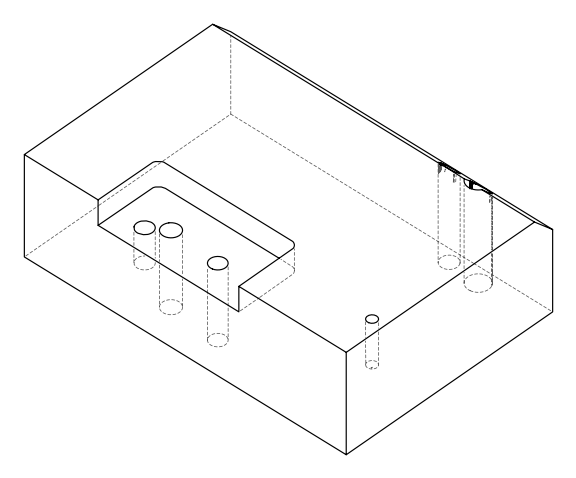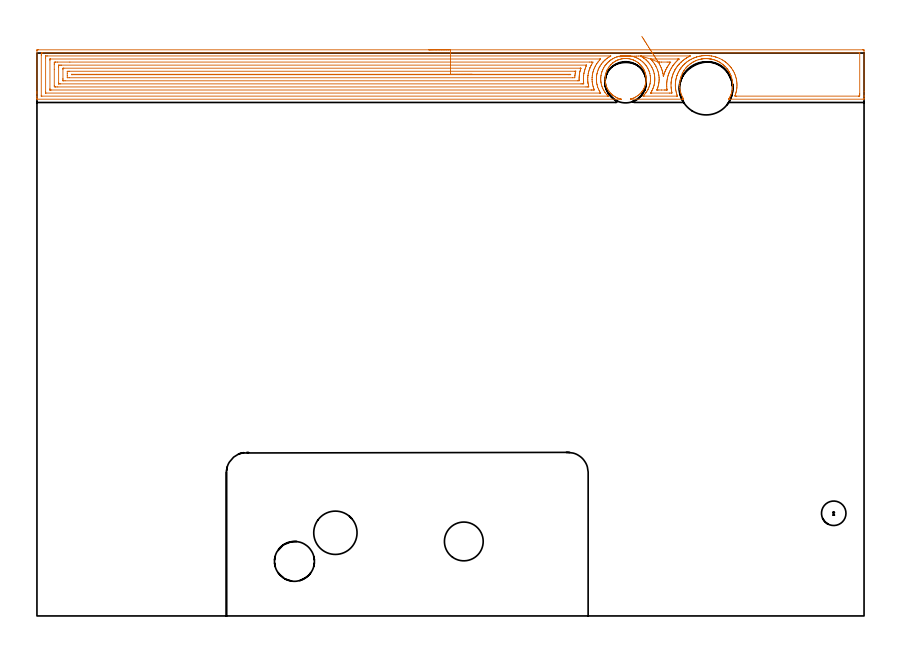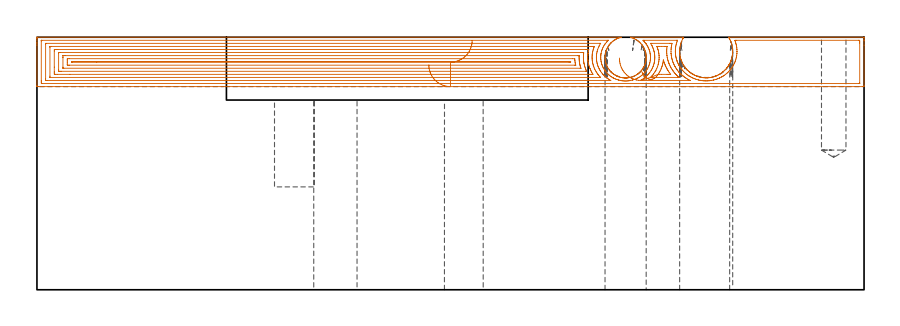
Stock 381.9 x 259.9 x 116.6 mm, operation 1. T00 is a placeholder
(PLAN: 18 operations, 13 tool changes, 65.2 min)
(1 AREA_MILL | FG_CHAMFER_SURFACE | UGT0205_001 | 26.07 min | 98666 mm3)
(2 MILL_SLOT | SLOT_PARTIAL_RECTANGULAR | NXT0201_012 | Follow Part, ap 4, ae 75% | 34.25 min | 364611 mm3)
(3 MILL_BLIND_HOLE_FROM_SOLID_MATERIAL | STEP1POCKET | NXT0201_012 | Spiral | 0.42 min | 10658 mm3)
(4 SPOT_DRILL | STEP1HOLE_1 | NXT0321_9005460120000 | 0.05 min | 41 mm3)
(5 SPOT_DRILL_1 | STEP1HOLE_2 | NXT0321_9005460120000 | 0.06 min | 157 mm3)
(6 SPOT_DRILL_2 | STEP1HOLE_3 | NXT0321_9005460120000 | 0.05 min | 125 mm3)
(7 SPOT_DRILL_3 | STEP1POCKET_1 | NXT0321_9005460120000 | 0.03 min | 4 mm3)
(8 INDEXABLE_INSERT_DRILL_THROUGH_HOLE_FROM_SOLID | STEP1HOLE | NXT0302_011 | 0.37 min | 27467 mm3)
(9 DRILL_BLIND_HOLE_INTO_CENTER | STEP1HOLE_1 | UGT0301_508 | 0.08 min | 691 mm3)
(10 GUN_DRILL_THROUGH_HOLE | STEP1HOLE_1 | UGT0307_007 | 0.59 min | 7931 mm3)
(11 DRILL_TO_ENLARGE_THROUGH_HOLE | STEP1HOLE_1 | UGT0301_048 | 0.5 min | 21970 mm3)
(12 DRILL_THROUGH_HOLE_INTO_CENTER | STEP1HOLE_2 | NXT0301_065 | 0.38 min | 5900 mm3)
(13 DRILL_TO_ENLARGE_THROUGH_HOLE_1 | STEP1HOLE_2 | UGT0301_249 | 0.39 min | 15938 mm3)
(14 DRILL_BLIND_HOLE_INTO_CENTER_1 | STEP1HOLE_3 | NXT0301_065 | 0.07 min | 629 mm3)
(15 GUN_DRILL_THROUGH_HOLE_1 | STEP1HOLE_3 | UGT0307_007 | 0.62 min | 8160 mm3)
(16 DRILL_TO_ENLARGE_THROUGH_HOLE_2 | STEP1HOLE_3 | NXT0301_104 | 0.49 min | 8363 mm3)
(17 DRILL_TO_ENLARGE_THROUGH_HOLE_3 | STEP1HOLE_3 | UGT0301_058 | 0.51 min | 34783 mm3)
(18 DRILL_BLIND_HOLE_INTO_CENTER_2 | STEP1POCKET_1 | UGT0301_508 | 0.23 min | 5308 mm3)
(TOOL UGT0205_001 | Chamfer Mill 20 x 3 x 45 deg. | D20 FL50 Z2)
(TOOL NXT0201_012 | ENDMILL 16mm [2P460-1600-NA 1630] | D16 FL38 Z6)
(TOOL NXT0321_9005460120000 | NC Spot Drill, 142deg, 12mm, Carbide, Uncoated | D12 PA142 FL30 Z2)
(TOOL NXT0302_011 | Index. Insert Drill 20mm [880-D2000L25-05] | D20 PA176 FL100 Z2)
(TOOL UGT0301_508 | Carbide Drill 11.3 mm | D11.3 PA118 FL94 Z2)
(TOOL UGT0307_007 | Gun Drill 10 mm | D10 PA130 FL24 Z1)
(TOOL UGT0301_048 | Twist Drill 19 mm | D19 PA118 FL135 Z2)
(TOOL NXT0301_065 | Carbide Drill 9.4mm [860.1-0940-075A1-MM 2214] | D9.4 PA140 FL98 Z2)
(TOOL UGT0301_249 | Twist Drill 17.9 mm | D17.9 PA118 FL130 Z2)
(TOOL NXT0301_104 | Carbide Drill 14mm [860.1-1400-112A1-MM 2214] | D14 PA140 FL123 Z2)
(TOOL UGT0301_058 | Twist Drill 24.5 mm | D24.5 PA118 FL160 Z2)
(OP 1 AREA_MILL, part 1 of 2)
G17 G21 G94 G90
T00 M6
G54
G17 G0 G90 X180.95 Y261.4 S1061 M3
G43 Z126.6 H0
Z103.8
G94 G1 X180.988 Z102.928 F250.
X181.102 Z102.064
X181.291 Z101.212
X181.553 Z100.38
X181.887 Z99.574
X182.29 Z98.8
X182.758 Z98.064
X183.29 Z97.372
X183.879 Z96.729
X184.522 Z96.14
X185.214 Z95.609
X185.95 Z95.14
X186.724 Z94.737
X187.53 Z94.403
X188.362 Z94.141
X189.214 Z93.952
X190.078 Z93.838
X190.95 Z93.8
X381.279 Y261.399 Z93.801
X381.697 Y261.396 Z93.802
X381.89 Y261.392 Z93.805
X381.9 Y260.985 Z94.212
Y242.262 Z112.933
Y240.236 Z114.96
Y239.893 Z115.301
Y238.923 Z116.277
X381.89 Y238.606 Z116.593
X381.726 Y238.6 Z116.6
X319.623
X319.398 Y238.603 Z116.589
X319.472 Y238.74 Z116.456
X319.56 Y238.894 Z116.304
X319.623 Y239.014 Z116.186
X319.926 Y239.581 Z115.619
X320.142 Y240.025 Z115.175
X320.338 Y240.473 Z114.727
X320.453 Y240.754 Z114.446
X320.654 Y241.365 Z113.835
X320.904 Y242.257 Z112.943
X321.083 Y243.149 Z112.051
X321.193 Y244.041 Z111.159
X321.237 Y244.932 Z110.268
X321.216 Y245.824 Z109.376
X321.131 Y246.716 Z108.484
X320.979 Y247.608 Z107.592
X320.759 Y248.5 Z106.7
X320.472 Y249.392 Z105.808
X320.453 Y249.446 Z105.753
X320.279 Y249.864 Z105.33
X320.093 Y250.284 Z104.916
X319.872 Y250.729 Z104.465
X319.792 Y250.879 Z104.315
X319.734 Y250.989 Z104.209
X319.634 Y251.175 Z104.024
X319.623 Y251.195 Z104.004
X319.56 Y251.304 Z103.892
X319.551 Y251.318 Z103.878
X319.491 Y251.415 Z103.783
X319.325 Y251.682 Z103.517
X319.321 Y251.689 Z103.51
X319.275 Y251.758 Z103.439
X319.227 Y251.83 Z103.369
X319.069 Y252.067 Z103.132
X319.027 Y252.124 Z103.075
X318.973 Y252.197 Z103.
X318.912 Y252.282 Z102.917
X318.73 Y252.533 Z102.666
X318.667 Y252.618 Z102.578
X318.531 Y252.791 Z102.409
X318.432 Y252.91 Z102.29
X318.39 Y252.959 Z102.24
X317.773 Y253.644 Z101.555
X317.567 Y253.851 Z101.348
X317.389 Y254.016 Z101.182
X317.228 Y254.167 Z101.032
X316.942 Y254.42 Z100.78
X316.88 Y254.475 Z100.724
X316.801 Y254.541 Z100.658
X316.717 Y254.61 Z100.588
X316.589 Y254.711 Z100.488
X316.549 Y254.743 Z100.456
X315.987 Y255.156 Z100.043
X315.619 Y255.401 Z99.798
X315.246 Y255.634 Z99.564
X315.155 Y255.687 Z99.511
X315.094 Y255.723 Z99.475
X314.71 Y255.931 Z99.269
X314.65 Y255.963 Z99.237
X314.271 Y256.152 Z99.048
X314.201 Y256.187 Z99.013
X313.808 Y256.361 Z98.836
X313.566 Y256.461 Z98.736
X313.411 Y256.525 Z98.671
X313.368 Y256.541 Z98.654
X313.308 Y256.564 Z98.632
X312.863 Y256.72 Z98.48
X312.475 Y256.841 Z98.357
X312.415 Y256.859 Z98.339
X311.969 Y256.979 Z98.22
X311.581 Y257.066 Z98.128
X311.522 Y257.08 Z98.115
X311.297 Y257.124 Z98.073
X311.076 Y257.166 Z98.032
X310.831 Y257.203 Z97.994
X310.74 Y257.216 Z97.979
X310.687 Y257.223 Z97.97
X310.629 Y257.233 Z97.961
X310.252 Y257.277 Z97.919
X310.182 Y257.285 Z97.911
X309.794 Y257.315 Z97.879
X309.735 Y257.319 Z97.875
X309.624 Y257.325 Z97.87
X309.327 Y257.335 Z97.853
X309.289 Y257.337 Z97.852
X308.842 Y257.341 Z97.851
X308.68 Y257.334 Z97.853
X308.395 Y257.328 Z97.867
X307.949 Y257.3 Z97.899
X307.502 Y257.252 Z97.945
X307.113 Y257.196 Z97.999
X307.056 Y257.189 Z98.008
X307.004 Y257.181 Z98.019
X306.609 Y257.109 Z98.091
X306.151 Y257.008 Z98.191
X305.773 Y256.909 Z98.288
X305.715 Y256.894 Z98.304
X305.27 Y256.758 Z98.438
X304.591 Y256.527 Z98.673
X304.503 Y256.491 Z98.708
X304.377 Y256.44 Z98.76
X303.928 Y256.242 Z98.956
X303.483 Y256.028 Z99.17
X303.4 Y255.982 Z99.215
X303.092 Y255.814 Z99.379
X302.9 Y255.712 Z99.486
X302.755 Y255.635 Z99.565
X302.7 Y255.602 Z99.598
X302.59 Y255.535 Z99.665
X302.14 Y255.241 Z99.959
X302.002 Y255.144 Z100.056
X301.697 Y254.931 Z100.268
X301.454 Y254.743 Z100.456
X301.305 Y254.617 Z100.58
X301.214 Y254.541 Z100.657
X300.804 Y254.198 Z101.002
X300.5 Y253.91 Z101.29
X300.438 Y253.851 Z101.348
X300.114 Y253.515 Z101.681
X299.965 Y253.362 Z101.837
X299.911 Y253.307 Z101.892
X299.667 Y253.02 Z102.178
X299.615 Y252.959 Z102.24
X299.414 Y252.703 Z102.497
X299.018 Y252.196 Z103.004
X298.927 Y252.067 Z103.132
X298.773 Y251.831 Z103.369
X298.639 Y251.625 Z103.575
X298.369 Y251.176 Z104.024
X298.125 Y250.734 Z104.465
X297.965 Y250.396 Z104.802
X297.912 Y250.284 Z104.916
X297.537 Y249.391 Z105.807
X297.375 Y248.947 Z106.252
X297.3 Y248.713 Z106.487
X297.232 Y248.501 Z106.699
X297.021 Y247.608 Z107.592
X296.869 Y246.716 Z108.484
X296.784 Y245.824 Z109.376
X296.763 Y244.932 Z110.268
X296.807 Y244.041 Z111.159
X296.917 Y243.149 Z112.051
X297.096 Y242.257 Z112.943
X297.232 Y241.7 Z113.5
X297.342 Y241.365 Z113.835
X297.67 Y240.473 Z114.727
X298.068 Y239.581 Z115.619
X298.125 Y239.465 Z115.735
X298.34 Y239.075 Z116.125
X298.375 Y239.015 Z116.185
X298.461 Y238.863 Z116.337
X298.602 Y238.607 Z116.593
X298.178 Y238.6 Z116.6
X274.051
X274.02 Y238.606 Z116.593
X274.013 Y238.636 Z116.564
X274.015 Y238.656 Z116.543
X274.051 Y238.669 Z116.531
X274.123 Y238.689 Z116.511
X274.515 Y238.802 Z116.398
X274.904 Y238.927 Z116.273
X275.353 Y239.096 Z116.104
X275.797 Y239.289 Z115.911
X276.378 Y239.581 Z115.619
X276.69 Y239.761 Z115.439
X277.141 Y240.054 Z115.146
X277.583 Y240.366 Z114.834
X277.719 Y240.473 Z114.727
X278.103 Y240.803 Z114.397
X278.476 Y241.146 Z114.054
X278.688 Y241.365 Z113.835
X279.037 Y241.759 Z113.441
X279.369 Y242.163 Z113.037
X279.44 Y242.257 Z112.943
X279.739 Y242.698 Z112.502
X280.017 Y243.149 Z112.051
X280.262 Y243.589 Z111.611
X280.473 Y244.041 Z111.159
X280.658 Y244.484 Z110.716
X280.818 Y244.932 Z110.268
X280.952 Y245.377 Z109.823
X281.064 Y245.824 Z109.376
X281.155 Y246.258 Z108.942
X281.219 Y246.716 Z108.484
X281.264 Y247.162 Z108.038
X281.288 Y247.608 Z107.592
X281.291 Y248.054 Z107.146
X281.273 Y248.5 Z106.7
X281.234 Y248.947 Z106.253
X281.178 Y249.392 Z105.808
X281.155 Y249.543 Z105.657
X281.078 Y249.914 Z105.286
X280.989 Y250.284 Z104.916
X280.86 Y250.731 Z104.469
X280.709 Y251.176 Z104.024
X280.532 Y251.624 Z103.576
X280.334 Y252.068 Z103.132
X280.262 Y252.212 Z102.987
X280.125 Y252.458 Z102.737
X280.055 Y252.586 Z102.609
X279.86 Y252.91 Z102.29
X279.829 Y252.959 Z102.24
X279.369 Y253.635 Z101.563
X279.2 Y253.849 Z101.346
X278.846 Y254.259 Z100.94
X278.476 Y254.655 Z100.545
X278.385 Y254.743 Z100.457
X278.072 Y255.021 Z100.177
X277.99 Y255.095 Z100.103
X277.773 Y255.273 Z99.922
X277.583 Y255.433 Z99.766
X277.419 Y255.555 Z99.645
X277.311 Y255.635 Z99.565
X277.004 Y255.842 Z99.358
X276.69 Y256.039 Z99.161
X276.246 Y256.285 Z98.912
X275.778 Y256.526 Z98.672
X275.343 Y256.707 Z98.492
X275.297 Y256.724 Z98.475
X274.904 Y256.871 Z98.327
X274.458 Y257.012 Z98.186
X274.01 Y257.131 Z98.067
X273.565 Y257.226 Z97.972
X273.117 Y257.298 Z97.895
X272.784 Y257.336 Z97.856
X272.671 Y257.35 Z97.844
X272.443 Y257.368 Z97.828
X272.287 Y257.378 Z97.813
X272.264 Y257.379 Z97.811
X272.224 Y257.383 Z97.809
X272.024 Y257.392 Z97.802
X272.001 Y257.393 Z97.8
X271.86 Y257.392 Z97.795
X271.817
X271.759
X271.61 Y257.396 Z97.801
X271.331 Y257.382 Z97.815
X271.257 Y257.374 Z97.818
X271.105 Y257.365 Z97.832
X270.884 Y257.348 Z97.85
X270.477 Y257.296 Z97.897
X270.438 Y257.292 Z97.902
X270.019 Y257.223 Z97.976
X269.99 Y257.219 Z97.981
X269.545 Y257.12 Z98.077
X269.097 Y256.999 Z98.199
X268.737 Y256.884 Z98.314
X268.652 Y256.857 Z98.342
X268.306 Y256.727 Z98.473
X268.235 Y256.7 Z98.5
X267.977 Y256.591 Z98.608
X267.823 Y256.526 Z98.672
X267.796 Y256.513 Z98.684
X267.759 Y256.494 Z98.703
X267.309 Y256.261 Z98.937
X267.196 Y256.197 Z99.002
X266.865 Y256.009 Z99.19
X266.456 Y255.742 Z99.457
X266.292 Y255.635 Z99.564
X266.009 Y255.427 Z99.773
X265.972 Y255.399 Z99.801
X265.824 Y255.273 Z99.923
X265.588 Y255.077 Z100.121
X265.216 Y254.743 Z100.456
X265.116 Y254.646 Z100.554
X265.079 Y254.61 Z100.589
X265.009 Y254.535 Z100.664
X264.88 Y254.394 Z100.802
X264.818 Y254.328 Z100.87
X264.732 Y254.236 Z100.962
X264.401 Y253.851 Z101.348
X264.186 Y253.577 Z101.622
X263.772 Y252.959 Z102.24
X263.293 Y252.126 Z103.074
X263.264 Y252.068 Z103.132
X263.068 Y251.624 Z103.576
X262.89 Y251.176 Z104.024
X262.74 Y250.731 Z104.469
X262.616 Y250.284 Z104.916
X262.423 Y249.392 Z105.808
X262.4 Y249.264 Z105.936
X262.33 Y248.5 Z106.7
X262.309 Y248.054 Z107.146
X262.317 Y247.608 Z107.592
X262.38 Y246.716 Z108.484
X262.4 Y246.536 Z108.664
X262.54 Y245.824 Z109.376
X262.648 Y245.377 Z109.823
X262.782 Y244.932 Z110.268
X262.942 Y244.484 Z110.716
X263.126 Y244.041 Z111.159
X263.293 Y243.676 Z111.524
X263.584 Y243.149 Z112.051
X263.861 Y242.699 Z112.501
X264.159 Y242.257 Z112.943
X264.186 Y242.22 Z112.98
X264.54 Y241.787 Z113.413
X264.909 Y241.365 Z113.835
X264.993 Y241.276 Z113.924
X265.079 Y241.189 Z114.011
X265.474 Y240.825 Z114.375
X265.88 Y240.473 Z114.727
X265.972 Y240.399 Z114.801
X266.414 Y240.085 Z115.115
X266.865 Y239.789 Z115.411
X267.22 Y239.581 Z115.619
X267.487 Y239.44 Z115.76
X267.759 Y239.307 Z115.893
X268.203 Y239.114 Z116.086
X268.652 Y238.942 Z116.258
X269.062 Y238.809 Z116.391
X269.476 Y238.689 Z116.511
X269.584 Y238.664 Z116.536
X269.638 Y238.65 Z116.549
X269.799 Y238.605 Z116.591
X269.584 Y238.6 Z116.6
X0.174
X0.01 Y238.606 Z116.593
X0. Y238.923 Z116.276
Y239.208 Z115.992
Y239.893 Z115.301
Y241.115 Z114.082
Y241.651 Z113.543
Y242.262 Z112.933
Y260.985 Z94.212
X0.002 Y261.256 Z93.942
X0.01 Y261.392 Z93.806
X0.148 Y261.399 Z93.799
X0.621 Y261.4 Z93.8
X190.95
Y259.986 Z95.214
X379.615
X379.855 Y259.984 Z95.216
X379.883 Y259.982 Z95.218
X379.89 Y259.979 Z95.221
X379.894 Y259.972 Z95.228
X379.898 Y259.937 Z95.263
X379.899 Y259.905 Z95.295
X379.9 Y259.705 Z95.495
Y241.25 Z113.95
X379.896 Y240.772 Z114.428
X379.891 Y240.38 Z114.82
X379.868 Y240.021 Z115.179
X379.492 Y240.016 Z115.184
X379.368 Y240.015 Z115.185
X323.074
X322.68 Y240.018 Z115.182
X322.304 Y240.021 Z115.179
X322.287 Y240.122 Z115.078
X322.304 Y240.188 Z115.012
X322.457 Y240.621 Z114.579
X322.507 Y240.772 Z114.428
X322.667 Y241.294 Z113.906
X322.767 Y241.651 Z113.549
X322.857 Y241.986 Z113.214
X322.975 Y242.53 Z112.67
X323.012 Y242.712 Z112.488
X323.066 Y243.03 Z112.17
X323.121 Y243.409 Z111.791
X323.13 Y243.475 Z111.725
X323.197 Y244.109 Z111.091
X323.206 Y244.279 Z110.921
X323.231 Y245.133 Z110.067
X323.23 Y245.166 Z110.034
X323.2 Y246.043 Z109.157
X323.197 Y246.068 Z109.132
X323.103 Y246.924 Z108.276
X323.09 Y247.03 Z108.17
X322.95 Y247.803 Z107.397
X322.881 Y248.114 Z107.086
X322.734 Y248.682 Z106.518
X322.541 Y249.327 Z105.873
X322.461 Y249.561 Z105.639
X322.304 Y250.003 Z105.197
X322.115 Y250.439 Z104.761
X321.97 Y250.767 Z104.433
X321.686 Y251.318 Z103.882
X321.41 Y251.831 Z103.369
X321.179 Y252.197 Z103.003
X320.752 Y252.844 Z102.356
X320.583 Y253.076 Z102.124
X320.517 Y253.165 Z102.035
X320.16 Y253.608 Z101.592
X319.858 Y253.955 Z101.245
X319.623 Y254.217 Z100.983
X319.318 Y254.537 Z100.663
X319.011 Y254.834 Z100.367
X318.73 Y255.096 Z100.104
X318.396 Y255.387 Z99.813
X317.994 Y255.712 Z99.488
X317.836 Y255.834 Z99.366
X317.348 Y256.192 Z99.008
X316.942 Y256.457 Z98.743
X316.727 Y256.591 Z98.609
X316.303 Y256.842 Z98.358
X316.049 Y256.979 Z98.221
X315.226 Y257.401 Z97.799
X315.155 Y257.433 Z97.767
X315.07 Y257.47 Z97.73
X314.262 Y257.801 Z97.399
X313.735 Y257.988 Z97.212
X313.368 Y258.107 Z97.093
X313.262 Y258.139 Z97.061
X313.179 Y258.163 Z97.037
X312.482 Y258.349 Z96.851
X312.475 Y258.351 Z96.849
X311.581 Y258.528 Z96.672
X311.363 Y258.563 Z96.637
X310.687 Y258.655 Z96.546
X310.34 Y258.69 Z96.51
X309.794 Y258.729 Z96.471
X309.388 Y258.748 Z96.452
X308.9 Y258.752 Z96.448
X308.499 Y258.743 Z96.457
X308.007 Y258.718 Z96.482
X307.658 Y258.692 Z96.508
X307.113 Y258.634 Z96.566
X306.86 Y258.598 Z96.602
X306.22 Y258.493 Z96.707
X306.096 Y258.47 Z96.73
X305.517 Y258.349 Z96.851
X305.326 Y258.3 Z96.9
X304.671 Y258.114 Z97.086
X304.568 Y258.083 Z97.117
X304.433 Y258.039 Z97.161
X304.005 Y257.89 Z97.31
X303.539 Y257.723 Z97.477
X303.357 Y257.649 Z97.551
X302.942 Y257.47 Z97.73
X302.645 Y257.328 Z97.872
X302.149 Y257.079 Z98.121
X301.752 Y256.868 Z98.332
X301.573 Y256.767 Z98.433
X301.272 Y256.591 Z98.609
X301.019 Y256.433 Z98.767
X300.959 Y256.393 Z98.807
X300.858 Y256.325 Z98.875
X300.495 Y256.069 Z99.131
X299.974 Y255.695 Z99.505
X299.965 Y255.687 Z99.513
X299.502 Y255.289 Z99.911
X299.071 Y254.915 Z100.285
X298.986 Y254.834 Z100.367
X298.587 Y254.431 Z100.769
X298.178 Y254.011 Z101.189
X298.151 Y253.981 Z101.219
X298.129 Y253.955 Z101.245
X297.755 Y253.492 Z101.708
X297.422 Y253.076 Z102.124
X297.362 Y252.999 Z102.201
X297.284 Y252.896 Z102.304
X297.001 Y252.475 Z102.725
X296.821 Y252.197 Z103.003
X296.659 Y251.933 Z103.267
X296.39 Y251.48 Z103.72
X296.333 Y251.375 Z103.825
X296.305 Y251.318 Z103.882
X296.047 Y250.777 Z104.423
X295.897 Y250.439 Z104.761
X295.779 Y250.162 Z105.038
X295.534 Y249.561 Z105.639
X295.524 Y249.534 Z105.666
X295.497 Y249.461 Z105.739
X295.308 Y248.867 Z106.333
X295.257 Y248.682 Z106.518
X295.13 Y248.164 Z107.036
X295.05 Y247.803 Z107.397
X294.982 Y247.431 Z107.769
X294.9 Y246.924 Z108.276
X294.866 Y246.666 Z108.534
X294.806 Y246.045 Z109.155
X294.792 Y245.86 Z109.34
X294.772 Y245.166 Z110.034
X294.771 Y245.002 Z110.198
X294.799 Y244.288 Z110.912
X294.81 Y244.084 Z111.116
X294.884 Y243.409 Z111.791
X294.924 Y243.094 Z112.106
X295.029 Y242.53 Z112.67
X295.132 Y242.01 Z113.19
X295.224 Y241.651 Z113.549
X295.318 Y241.306 Z113.894
X295.491 Y240.778 Z114.422
X295.669 Y240.292 Z114.908
X295.727 Y240.13 Z115.07
X295.75 Y240.056 Z115.144
X295.759 Y240.02 Z115.18
X295.749 Y240.019 Z115.181
X295.666 Y240.016 Z115.184
X295.497 Y240.015 Z115.185
X295.374 Y240.014 Z115.186
X280.306 Y240.015 Z115.185
X280.182 Y240.016 Z115.184
X279.801 Y240.021 Z115.179
X280.306 Y240.536 Z114.664
X280.42 Y240.661 Z114.539
X280.518 Y240.772 Z114.428
X280.828 Y241.138 Z114.062
X281.2 Y241.588 Z113.612
X281.227 Y241.624 Z113.576
X281.245 Y241.651 Z113.549
X281.578 Y242.158 Z113.042
X281.809 Y242.53 Z112.67
X281.914 Y242.706 Z112.494
X282.093 Y243.023 Z112.177
X282.221 Y243.283 Z111.917
X282.278 Y243.409 Z111.791
X282.489 Y243.899 Z111.301
X282.64 Y244.288 Z110.912
X282.731 Y244.54 Z110.66
X282.928 Y245.166 Z110.034
X282.941 Y245.212 Z109.988
X282.987 Y245.393 Z109.807
X283.104 Y245.93 Z109.27
X283.123 Y246.045 Z109.155
X283.214 Y246.7 Z108.5
X283.235 Y246.924 Z108.276
X283.275 Y247.52 Z107.68
X283.279 Y247.803 Z107.397
X283.27 Y248.403 Z106.797
X283.251 Y248.682 Z106.518
X283.184 Y249.367 Z105.833
X283.154 Y249.561 Z105.639
X282.987 Y250.412 Z104.788
X282.978 Y250.448 Z104.752
X282.708 Y251.318 Z103.882
X282.558 Y251.74 Z103.46
X282.363 Y252.197 Z103.003
X282.093 Y252.774 Z102.426
X281.923 Y253.076 Z102.124
X281.696 Y253.467 Z101.733
X281.367 Y253.955 Z101.245
X281.2 Y254.198 Z101.002
X280.92 Y254.559 Z100.641
X280.683 Y254.834 Z100.367
X280.306 Y255.253 Z99.947
X280.077 Y255.491 Z99.709
X279.838 Y255.712 Z99.488
X279.413 Y256.085 Z99.115
X278.772 Y256.591 Z98.609
X278.519 Y256.765 Z98.435
X277.991 Y257.11 Z98.09
X277.626 Y257.314 Z97.886
X277.335 Y257.47 Z97.73
X276.937 Y257.671 Z97.529
X276.732 Y257.763 Z97.437
X276.218 Y257.975 Z97.225
X275.838 Y258.115 Z97.085
X275.108 Y258.349 Z96.851
X274.945 Y258.393 Z96.807
X274.884 Y258.409 Z96.791
X274.051 Y258.591 Z96.609
X273.754 Y258.641 Z96.559
X273.158 Y258.723 Z96.477
X272.736 Y258.763 Z96.437
X272.264 Y258.795 Z96.405
X271.8 Y258.806 Z96.394
X271.371 Y258.796 Z96.404
X270.943 Y258.769 Z96.431
X270.477 Y258.727 Z96.473
X270.134 Y258.686 Z96.514
X269.584 Y258.597 Z96.603
X269.372 Y258.557 Z96.643
X268.69 Y258.402 Z96.798
X268.647 Y258.391 Z96.809
X268.489 Y258.349 Z96.851
X267.961 Y258.187 Z97.013
X267.89 Y258.164 Z97.036
X267.796 Y258.131 Z97.069
X267.312 Y257.947 Z97.253
X266.903 Y257.777 Z97.423
X266.687 Y257.682 Z97.518
X266.26 Y257.47 Z97.73
X266.096 Y257.385 Z97.815
X266.062 Y257.366 Z97.834
X266.009 Y257.336 Z97.864
X265.536 Y257.056 Z98.144
X265.116 Y256.789 Z98.411
X264.996 Y256.709 Z98.491
X264.829 Y256.591 Z98.609
X264.484 Y256.334 Z98.866
X264.222 Y256.12 Z99.08
X264.001 Y255.93 Z99.27
X263.759 Y255.712 Z99.488
X263.539 Y255.505 Z99.695
X263.329 Y255.295 Z99.905
X263.106 Y255.053 Z100.147
X262.912 Y254.834 Z100.367
X262.696 Y254.577 Z100.623
X262.435 Y254.253 Z100.947
X262.311 Y254.077 Z101.123
X262.229 Y253.955 Z101.245
X261.961 Y253.543 Z101.657
X261.685 Y253.076 Z102.124
X261.541 Y252.829 Z102.371
X261.329 Y252.406 Z102.794
X261.236 Y252.197 Z103.003
X261.066 Y251.786 Z103.414
X260.892 Y251.318 Z103.882
X260.83 Y251.139 Z104.061
X260.648 Y250.533 Z104.667
X260.631 Y250.456 Z104.744
X260.627 Y250.439 Z104.761
X260.478 Y249.728 Z105.472
X260.447 Y249.561 Z105.639
X260.374 Y248.951 Z106.249
X260.353 Y248.682 Z106.518
X260.321 Y248.125 Z107.075
X260.323 Y247.803 Z107.397
X260.346 Y247.221 Z107.979
X260.368 Y246.924 Z108.276
X260.395 Y246.614 Z108.586
X260.442 Y246.247 Z108.953
X260.483 Y246.045 Z109.155
X260.648 Y245.256 Z109.944
X260.67 Y245.166 Z110.034
X260.677 Y245.138 Z110.062
X260.835 Y244.642 Z110.558
X260.96 Y244.288 Z110.912
X261.147 Y243.797 Z111.403
X261.323 Y243.409 Z111.791
X261.541 Y242.97 Z112.23
X261.794 Y242.53 Z112.67
X262.189 Y241.893 Z113.307
X262.358 Y241.651 Z113.549
X262.435 Y241.545 Z113.655
X263.087 Y240.772 Z114.428
X263.329 Y240.503 Z114.697
X263.762 Y240.077 Z115.123
X263.81 Y240.025 Z115.175
X263.813 Y240.02 Z115.18
X263.809 Y240.018 Z115.182
X263.773 Y240.016 Z115.184
X263.625 Y240.015 Z115.185
X263.329 Y240.014 Z115.186
X2.285
X2.045 Y240.016 Z115.184
X2.017 Y240.018 Z115.182
X2.01 Y240.021 Z115.179
X2.006 Y240.028 Z115.172
X2.002 Y240.063 Z115.137
X2.001 Y240.095 Z115.105
X2. Y240.295 Z114.905
Y258.75 Z96.45
X2.004 Y259.228 Z95.972
X2.009 Y259.62 Z95.58
X2.032 Y259.979 Z95.221
X2.408 Y259.984 Z95.216
X2.532 Y259.985 Z95.215
X190.95 Y259.986 Z95.214
Y258.571 Z96.629
X264.89
X264.914 Y258.569 Z96.631
X264.923 Y258.567 Z96.633
X264.953 Y258.556 Z96.644
X264.363 Y258.21 Z96.99
X264.222 Y258.124 Z97.076
X263.823 Y257.863 Z97.337
X263.329 Y257.534 Z97.666
X263.291 Y257.507 Z97.693
X263.242 Y257.47 Z97.73
X262.797 Y257.114 Z98.086
X262.435 Y256.813 Z98.387
X262.316 Y256.708 Z98.492
X262.189 Y256.591 Z98.609
X261.861 Y256.276 Z98.924
X261.541 Y255.95 Z99.25
X261.427 Y255.825 Z99.375
X261.327 Y255.712 Z99.488
X261.018 Y255.348 Z99.852
X260.648 Y254.894 Z100.306
X260.622 Y254.859 Z100.341
X260.605 Y254.834 Z100.367
X260.272 Y254.325 Z100.875
X260.037 Y253.955 Z101.245
X259.931 Y253.781 Z101.419
X259.754 Y253.479 Z101.721
X259.613 Y253.215 Z101.985
X259.544 Y253.076 Z102.124
X259.327 Y252.618 Z102.582
X259.152 Y252.197 Z103.003
X259.07 Y251.991 Z103.209
X258.861 Y251.416 Z103.784
X258.839 Y251.34 Z103.86
X258.833 Y251.318 Z103.882
X258.655 Y250.642 Z104.558
X258.609 Y250.439 Z104.761
X258.5 Y249.915 Z105.285
X258.441 Y249.561 Z105.639
X258.391 Y249.144 Z106.056
X258.351 Y248.682 Z106.518
X258.33 Y248.324 Z106.876
X258.323 Y247.803 Z107.397
X258.335 Y247.442 Z107.758
X258.368 Y246.924 Z108.276
X258.402 Y246.497 Z108.703
X258.468 Y246.045 Z109.155
X258.59 Y245.433 Z109.767
X258.654 Y245.166 Z110.034
X258.861 Y244.374 Z110.826
X258.889 Y244.288 Z110.912
X258.903 Y244.246 Z110.954
X259.23 Y243.409 Z111.791
X259.519 Y242.761 Z112.439
X259.64 Y242.53 Z112.67
X259.754 Y242.316 Z112.884
X260.268 Y241.46 Z113.74
X260.278 Y241.439 Z113.761
X260.277 Y241.435 Z113.765
X260.271 Y241.433 Z113.767
X260.207 Y241.43 Z113.77
X259.981 Y241.429 Z113.771
X259.754 Y241.428 Z113.772
X4.12 Y241.429 Z113.771
X4.06 Y241.432 Z113.768
X4.022 Y241.435 Z113.765
X4.01 Y241.438 Z113.762
X4.008 Y241.46 Z113.74
X4.003 Y241.651 Z113.549
X4. Y241.843 Z113.357
Y257.662 Z97.538
X4.002 Y258.349 Z96.851
X4.005 Y258.536 Z96.664
X4.01 Y258.562 Z96.638
X4.027 Y258.565 Z96.635
X4.082 Y258.568 Z96.632
X4.195 Y258.57 Z96.63
X4.862 Y258.571 Z96.629
X190.95
Y257.157 Z98.043
X259.754
X260.076 Y257.154 Z98.046
X260.198 Y257.15 Z98.05
X260.255 Y257.141 Z98.059
X260.213 Y257.093 Z98.107
X260.177 Y257.054 Z98.146
X259.741 Y256.591 Z98.609
X259.341 Y256.119 Z99.081
X259.005 Y255.712 Z99.488
X258.942 Y255.633 Z99.567
X258.861 Y255.526 Z99.674
X258.58 Y255.109 Z100.091
X258.4 Y254.834 Z100.367
X258.235 Y254.57 Z100.63
X257.967 Y254.127 Z101.073
X257.905 Y254.016 Z101.184
X257.872 Y253.955 Z101.245
X257.605 Y253.432 Z101.768
X257.434 Y253.076 Z102.124
X257.328 Y252.826 Z102.374
X257.075 Y252.197 Z103.003
X257.074 Y252.193 Z103.007
X256.861 Y251.527 Z103.673
X256.802 Y251.318 Z103.882
X256.675 Y250.832 Z104.368
X256.587 Y250.439 Z104.761
X256.518 Y250.107 Z105.093
X256.434 Y249.561 Z105.639
X256.405 Y249.34 Z105.86
X256.346 Y248.682 Z106.518
X256.336 Y248.529 Z106.671
X256.322 Y247.803 Z107.397
Y247.663 Z107.537
X256.362 Y246.924 Z108.276
X256.374 Y246.733 Z108.467
X256.409 Y246.377 Z108.823
X256.457 Y246.045 Z109.155
X256.51 Y245.721 Z109.479
X256.631 Y245.166 Z110.034
X256.768 Y244.588 Z110.612
X256.853 Y244.288 Z110.912
X256.905 Y244.113 Z111.087
X257.074 Y243.61 Z111.59
X257.193 Y243.291 Z111.909
X257.349 Y242.85 Z112.35
X257.074 Y242.846 Z112.354
X256.754 Y242.844 Z112.356
X256.18 Y242.843 Z112.357
X255.862
X6.558
X6.14 Y242.844 Z112.356
X6.058 Y242.846 Z112.354
X6.022 Y242.849 Z112.351
X6.01 Y242.853 Z112.347
X6.007 Y242.875 Z112.325
X6.004 Y242.978 Z112.222
X6. Y243.391 Z111.809
Y256.574 Z98.626
X6.004 Y257.022 Z98.178
X6.008 Y257.129 Z98.071
X6.01 Y257.15 Z98.05
X6.04 Y257.152 Z98.048
X6.108 Y257.155 Z98.045
X6.301 Y257.157 Z98.043
X190.95
Y255.743 Z99.457
X255.255
X256.15 Y255.742 Z99.458
X256.18 Y255.741 Z99.459
X256.754 Y255.712 Z99.488
X256.18 Y254.772 Z100.428
X255.892 Y254.238 Z100.962
X255.746 Y253.955 Z101.245
X255.597 Y253.649 Z101.551
X255.344 Y253.076 Z102.124
X255.327 Y253.036 Z102.164
X255.287 Y252.932 Z102.268
X255.091 Y252.39 Z102.81
X255.027 Y252.197 Z103.003
X254.878 Y251.72 Z103.48
X254.767 Y251.318 Z103.882
X254.692 Y251.024 Z104.176
X254.562 Y250.439 Z104.761
X254.534 Y250.301 Z104.899
X254.418 Y249.561 Z105.639
X254.415 Y249.539 Z105.661
X254.393 Y249.322 Z105.878
X254.342 Y248.732 Z106.468
X254.34 Y248.682 Z106.518
X254.317 Y247.878 Z107.322
X254.319 Y247.803 Z107.397
X254.355 Y246.961 Z108.239
X254.358 Y246.924 Z108.276
X254.393 Y246.422 Z108.778
X254.439 Y246.045 Z109.155
X254.446 Y245.993 Z109.207
X254.605 Y245.166 Z110.034
X254.657 Y244.906 Z110.294
X254.8 Y244.288 Z110.912
X254.422 Y244.259 Z110.941
X254.393 Y244.258 Z110.942
X253.531 Y244.257 Z110.943
X9.588
X8.693 Y244.258 Z110.942
X8.663 Y244.259 Z110.941
X8.01 Y244.288 Z110.912
X8.001 Y244.938 Z110.262
X8. Y252.41 Z102.79
Y254.607 Z100.593
X8.001 Y254.834 Z100.367
X8.004 Y255.482 Z99.718
X8.01 Y255.712 Z99.488
X8.633 Y255.742 Z99.458
X8.663
X9.525 Y255.743 Z99.457
X15.195
X190.95
Y254.329 Z100.871
X253.499 Y254.328 Z100.872
X253.626 Y254.327 Z100.873
X253.727 Y254.325 Z100.875
X253.782 Y254.322 Z100.878
X253.725 Y254.184 Z101.016
X253.629 Y253.955 Z101.245
X253.499 Y253.652 Z101.548
X253.336 Y253.237 Z101.963
X253.276 Y253.076 Z102.124
X253.104 Y252.586 Z102.614
X252.979 Y252.197 Z103.003
X252.894 Y251.914 Z103.286
X252.736 Y251.318 Z103.882
X252.606 Y250.772 Z104.428
X252.549 Y250.495 Z104.705
X252.54 Y250.439 Z104.761
X252.436 Y249.727 Z105.473
X252.418 Y249.561 Z105.639
X252.36 Y248.924 Z106.276
X252.347 Y248.682 Z106.518
X252.325 Y248.079 Z107.121
X252.323 Y247.803 Z107.397
X252.346 Y247.18 Z108.02
X252.362 Y246.924 Z108.276
X252.411 Y246.237 Z108.963
X252.428 Y246.045 Z109.155
X252.462 Y245.678 Z109.522
X252.09 Y245.674 Z109.526
X251.712 Y245.672 Z109.528
X251.199 Y245.671 Z109.529
X10.83
X10.45 Y245.672 Z109.528
X10.07 Y245.676 Z109.524
X10.022 Y245.678 Z109.522
X10.009 Y245.683 Z109.517
X10.007 Y245.701 Z109.499
X10.003 Y245.78 Z109.42
X10.001 Y245.898 Z109.302
X10. Y246.045 Z109.155
Y253.518 Z101.682
X10.003 Y253.955 Z101.245
X10.006 Y254.176 Z101.024
X10.01 Y254.286 Z100.914
X10.023 Y254.322 Z100.878
X10.075 Y254.324 Z100.876
X10.45 Y254.327 Z100.873
X10.964 Y254.329 Z100.871
X11.344
X190.95
Y252.915 Z102.285
X250.819 Y252.914 Z102.286
X250.984 Y252.913 Z102.287
X251.107 Y252.91 Z102.29
X251.132 Y252.908 Z102.292
X251.136 Y252.901 Z102.299
X251.134 Y252.884 Z102.316
X251.109 Y252.79 Z102.41
X250.928 Y252.197 Z103.003
X250.904 Y252.113 Z103.087
X250.819 Y251.798 Z103.402
X250.724 Y251.411 Z103.789
X250.704 Y251.318 Z103.882
X250.573 Y250.681 Z104.519
X250.533 Y250.439 Z104.761
X250.456 Y249.917 Z105.283
X250.416 Y249.561 Z105.639
X250.374 Y249.119 Z106.081
X250.347 Y248.682 Z106.518
X250.33 Y248.283 Z106.917
X250.323 Y247.803 Z107.397
X250.332 Y247.403 Z107.797
X250.333 Y247.262 Z107.938
Y247.145 Z108.055
X250.326 Y247.092 Z108.108
X249.761 Y247.086 Z108.114
X12.967
X12.237 Y247.089 Z108.111
X12.066 Y247.092 Z108.108
X12.009 Y247.098 Z108.102
X12.006 Y247.112 Z108.088
X12.002 Y247.156 Z108.044
X12. Y247.803 Z107.397
Y248.036 Z107.164
X12.001 Y252.43 Z102.77
X12.005 Y252.664 Z102.536
X12.01 Y252.819 Z102.381
X12.019 Y252.908 Z102.292
X12.056 Y252.91 Z102.29
X12.237 Y252.913 Z102.287
X12.402 Y252.914 Z102.286
X190.95 Y252.915 Z102.285
Y251.5 Z103.7
X248.323
X248.693 Y251.496 Z103.704
X248.709 Y251.494 Z103.706
X248.711 Y251.492 Z103.708
Y251.477 Z103.723
X248.592 Y250.872 Z104.328
X248.522 Y250.439 Z104.761
X248.473 Y250.11 Z105.09
X248.41 Y249.561 Z105.639
X248.385 Y249.318 Z105.882
X248.331 Y248.682 Z106.518
X248.316 Y248.507 Z106.693
X247.244 Y248.5 Z106.7
X14.918
X14.205 Y248.504 Z106.696
X14.024 Y248.507 Z106.693
X14.003 Y248.682 Z106.518
X14.001 Y248.705 Z106.495
X14. Y249.561 Z105.639
Y250.439 Z104.761
X14.001 Y251.318 Z103.882
X14.002 Y251.34 Z103.86
X14.024 Y251.493 Z103.707
X14.734 Y251.499 Z103.701
X14.918 Y251.5 Z103.7
X190.95
Y250.086 Z105.114
X245.817
X246.429 Y250.079 Z105.121
X246.437 Y250. Z105.2
X246.434 Y249.956 Z105.244
X246.428 Y249.922 Z105.278
X246.351 Y249.92 Z105.28
X245.99 Y249.915 Z105.285
X245.633 Y249.914 Z105.286
X245.457
X16.346
X16.171 Y249.915 Z105.285
X16.083 Y249.917 Z105.283
X16.027 Y249.921 Z105.279
X16.009 Y249.926 Z105.274
X16.007 Y249.937 Z105.263
X16.004 Y250. Z105.2
X16.007 Y250.063 Z105.137
X16.009 Y250.074 Z105.126
X16.027 Y250.079 Z105.121
X16.083 Y250.083 Z105.117
X16.172 Y250.085 Z105.115
X27.595 Y250.086 Z105.114
X190.95
X191.822 Z105.152
X192.686 Z105.266
X193.538 Z105.454
X194.37 Z105.717
X195.176 Z106.051
X195.95 Z106.453
X196.686 Z106.922
X197.378 Z107.453
X198.021 Z108.043
X198.61 Z108.686
X199.142 Z109.378
X199.61 Z110.114
X200.013 Z110.888
X200.347 Z111.694
X200.609 Z112.526
X200.798 Z113.377
X200.912 Z114.242
X200.95 Z115.114
G0 Z126.6
X269.001 Y258.223
Z106.983
G1 X269.008 Z106.111
X269.091 Y258.226 Z105.242
X269.249 Y258.232 Z104.385
X269.482 Y258.24 Z103.544
X269.787 Y258.251 Z102.726
X270.162 Y258.264 Z101.939
X270.604 Y258.28 Z101.187
X271.109 Y258.298 Z100.476
X271.675 Y258.318 Z99.813
X272.297 Y258.34 Z99.201
X272.969 Y258.364 Z98.646
X273.687 Y258.39 Z98.151
X274.446 Y258.417 Z97.721
X275.239 Y258.445 Z97.359
X276.061 Y258.474 Z97.067
X276.905 Y258.504 Z96.848
X277.764 Y258.534 Z96.704
X278.634 Y258.565 Z96.635
X278.688 Y258.567 Z96.633
X278.809 Y258.57 Z96.63
X278.96 Y258.571 Z96.629
X279.186 Y258.572 Z96.628
X301.526 Y258.571 Z96.629
X301.553 Y258.57 Z96.63
X301.564 Y258.568 Z96.632
X301.608 Y258.555 Z96.645
X300.979 Y258.231 Z96.969
X300.858 Y258.167 Z97.033
X300.405 Y257.916 Z97.284
X299.965 Y257.662 Z97.538
X299.845 Y257.588 Z97.612
X299.662 Y257.47 Z97.73
X299.312 Y257.233 Z97.967
X299.071 Y257.066 Z98.134
X298.795 Y256.862 Z98.338
X298.436 Y256.591 Z98.609
X298.294 Y256.477 Z98.723
X298.178 Y256.381 Z98.819
X297.818 Y256.066 Z99.134
X297.416 Y255.712 Z99.488
X297.348 Y255.649 Z99.551
X297.284 Y255.587 Z99.613
X296.909 Y255.203 Z99.997
X296.552 Y254.834 Z100.367
X296.475 Y254.75 Z100.45
X296.39 Y254.653 Z100.547
X296.075 Y254.265 Z100.935
X295.826 Y253.955 Z101.245
X295.682 Y253.772 Z101.428
X295.497 Y253.529 Z101.671
X295.31 Y253.259 Z101.941
X295.189 Y253.076 Z102.124
X294.963 Y252.722 Z102.478
X294.644 Y252.197 Z103.003
X294.629 Y252.172 Z103.028
X294.603 Y252.126 Z103.074
X294.327 Y251.59 Z103.61
X294.195 Y251.318 Z103.882
X294.045 Y250.988 Z104.212
X293.808 Y250.439 Z104.761
X293.78 Y250.371 Z104.829
X293.71 Y250.197 Z105.003
X293.538 Y249.73 Z105.47
X293.481 Y249.561 Z105.639
X293.324 Y249.061 Z106.139
X293.227 Y248.682 Z106.518
X293.149 Y248.355 Z106.845
X293.033 Y247.803 Z107.397
X292.999 Y247.624 Z107.576
X292.886 Y246.924 Z108.276
X292.878 Y246.863 Z108.337
X292.816 Y246.258 Z108.942
X292.799 Y246.063 Z109.137
X292.798 Y246.045 Z109.155
X292.771 Y245.211 Z109.989
X292.794 Y244.288 Z110.912
X292.816 Y243.92 Z111.28
X292.872 Y243.409 Z111.791
X292.879 Y243.347 Z111.853
X292.943 Y242.913 Z112.287
X293.008 Y242.53 Z112.67
X293.049 Y242.301 Z112.899
X293.183 Y241.651 Z113.549
X293.223 Y241.451 Z113.749
X293.036 Y241.435 Z113.765
X292.816 Y241.433 Z113.767
X292.149 Y241.429 Z113.771
X283.881
X283.654
X283.503 Y241.432 Z113.768
X283.383 Y241.435 Z113.765
X283.33 Y241.44 Z113.76
X283.881 Y242.369 Z112.831
X283.938 Y242.474 Z112.726
X283.966 Y242.53 Z112.67
X284.221 Y243.074 Z112.126
X284.368 Y243.409 Z111.791
X284.483 Y243.695 Z111.505
X284.706 Y244.288 Z110.912
X284.723 Y244.338 Z110.862
X284.774 Y244.502 Z110.698
X284.92 Y245.023 Z110.177
X284.955 Y245.166 Z110.034
X285.081 Y245.743 Z109.457
X285.132 Y246.045 Z109.155
X285.196 Y246.509 Z108.691
X285.237 Y246.924 Z108.276
X285.265 Y247.32 Z107.88
X285.279 Y247.803 Z107.397
X285.275 Y248.189 Z107.011
X285.253 Y248.682 Z106.518
X285.215 Y249.127 Z106.073
X285.163 Y249.561 Z105.639
X285.057 Y250.161 Z105.039
X284.997 Y250.439 Z104.761
X284.954 Y250.625 Z104.575
X284.774 Y251.278 Z103.922
X284.757 Y251.335 Z103.865
X284.58 Y251.847 Z103.353
X284.447 Y252.197 Z103.003
X284.222 Y252.74 Z102.46
X284.057 Y253.076 Z102.124
X283.881 Y253.425 Z101.775
X283.567 Y253.955 Z101.245
X282.987 Y254.842 Z100.358
X282.595 Y255.332 Z99.868
X282.265 Y255.712 Z99.488
X282.093 Y255.905 Z99.295
X281.754 Y256.261 Z98.939
X281.409 Y256.591 Z98.609
X281.301 Y256.69 Z98.51
X281.2 Y256.779 Z98.421
X280.817 Y257.096 Z98.104
X280.355 Y257.47 Z97.73
X280.306 Y257.508 Z97.692
X280.147 Y257.626 Z97.574
X279.413 Y258.101 Z97.099
X278.999 Y258.349 Z96.851
X278.634 Y258.565 Z96.635
X283.339 Y257.153 Z98.047
X283.343 Y257.154 Z98.046
X283.377 Y257.156 Z98.044
X283.449 Y257.157 Z98.043
X283.593
X295.815
X296.111 Y257.155 Z98.045
X296.39 Y257.152 Z98.048
X296.445 Y257.15 Z98.05
X296.424 Y257.11 Z98.09
X296.416 Y257.1 Z98.1
X296.39 Y257.074 Z98.126
X296.133 Y256.844 Z98.356
X295.854 Y256.591 Z98.609
X295.672 Y256.419 Z98.781
X295.497 Y256.248 Z98.952
X295.23 Y255.975 Z99.225
X294.98 Y255.712 Z99.488
X294.802 Y255.517 Z99.683
X294.603 Y255.292 Z99.908
X294.395 Y255.039 Z100.161
X294.23 Y254.834 Z100.367
X294.003 Y254.545 Z100.655
X293.71 Y254.166 Z101.034
X293.622 Y254.041 Z101.159
X293.564 Y253.955 Z101.245
X293.271 Y253.507 Z101.693
X292.999 Y253.076 Z102.124
X292.93 Y252.964 Z102.236
X292.816 Y252.77 Z102.43
X292.614 Y252.396 Z102.804
X292.511 Y252.197 Z103.003
X292.318 Y251.808 Z103.392
X292.093 Y251.318 Z103.882
X292.041 Y251.201 Z103.999
X291.923 Y250.921 Z104.279
X291.785 Y250.575 Z104.625
X291.735 Y250.439 Z104.761
X291.552 Y249.925 Z105.275
X291.434 Y249.561 Z105.639
X291.341 Y249.254 Z105.946
X291.196 Y248.682 Z106.518
X291.164 Y248.549 Z106.651
X291.029 Y247.91 Z107.29
X291.013 Y247.818 Z107.382
X290.897 Y247.054 Z108.146
X290.882 Y246.924 Z108.276
X290.817 Y246.254 Z108.946
X290.805 Y246.045 Z109.155
X290.78 Y245.412 Z109.788
X290.778 Y245.166 Z110.034
X290.789 Y244.523 Z110.677
X290.802 Y244.288 Z110.912
X290.85 Y243.585 Z111.615
X290.921 Y242.924 Z112.276
X290.923 Y242.872 Z112.328
Y242.851 Z112.349
X290.902 Y242.85 Z112.35
X290.708 Y242.846 Z112.354
X290.136 Y242.843 Z112.357
X289.818
X288.348
X287.137
X286.561 Y242.844 Z112.356
X286.24 Y242.846 Z112.354
X286.236 Y242.849 Z112.351
X286.233 Y242.853 Z112.347
X286.452 Y243.409 Z111.791
X286.482 Y243.487 Z111.713
X286.561 Y243.703 Z111.497
X286.706 Y244.145 Z111.055
X286.749 Y244.288 Z110.912
X286.899 Y244.834 Z110.366
X286.978 Y245.166 Z110.034
X287.063 Y245.552 Z109.648
X287.142 Y246.045 Z109.155
X287.181 Y246.315 Z108.885
X287.241 Y246.924 Z108.276
X287.257 Y247.119 Z108.081
X287.28 Y247.803 Z107.397
X287.282 Y247.973 Z107.227
X287.254 Y248.682 Z106.518
X287.243 Y248.891 Z106.31
X287.169 Y249.561 Z105.639
X287.122 Y249.887 Z105.313
X287.014 Y250.439 Z104.761
X286.893 Y250.992 Z104.208
X286.797 Y251.318 Z103.882
X286.561 Y252.095 Z103.105
X286.526 Y252.197 Z103.003
X286.507 Y252.25 Z102.95
X286.161 Y253.076 Z102.124
X285.815 Y253.81 Z101.39
X285.737 Y253.955 Z101.245
X285.668 Y254.079 Z101.121
X285.378 Y254.555 Z100.645
X285.196 Y254.834 Z100.367
X284.774 Y255.465 Z99.735
X284.584 Y255.712 Z99.488
X284.273 Y256.103 Z99.097
X283.881 Y256.559 Z98.641
X283.851 Y256.591 Z98.609
X283.564 Y256.902 Z98.298
X283.339 Y257.153 Z98.047
X286.84 Y255.712 Z99.488
X287.425 Y255.741 Z99.459
X287.455 Y255.742 Z99.458
X288.317 Y255.743 Z99.457
X290.998
X291.892 Y255.742 Z99.458
X291.923 Y255.741 Z99.459
X292.62 Y255.712 Z99.488
X291.923 Y254.805 Z100.395
X291.581 Y254.291 Z100.909
X291.362 Y253.955 Z101.245
X291.235 Y253.753 Z101.447
X291.029 Y253.414 Z101.786
X290.906 Y253.197 Z102.003
X290.841 Y253.076 Z102.124
X290.602 Y252.617 Z102.583
X290.393 Y252.197 Z103.003
X290.311 Y252.025 Z103.175
X290.136 Y251.633 Z103.567
X290.042 Y251.41 Z103.79
X290.005 Y251.318 Z103.882
X289.795 Y250.775 Z104.425
X289.672 Y250.439 Z104.761
X289.564 Y250.123 Z105.077
X289.389 Y249.561 Z105.639
X289.242 Y249.051 Z106.149
X289.183 Y249.561 Z105.639
X289.175 Y249.626 Z105.574
X289.034 Y250.439 Z104.761
X288.989 Y250.689 Z104.511
X288.836 Y251.318 Z103.882
X288.676 Y251.875 Z103.325
X288.568 Y252.197 Z103.003
X288.348 Y252.837 Z102.363
X288.252 Y253.076 Z102.124
X288.186 Y253.236 Z101.964
X287.85 Y253.955 Z101.245
X287.72 Y254.222 Z100.978
X287.455 Y254.723 Z100.477
X287.39 Y254.834 Z100.367
X287.302 Y254.984 Z100.216
X286.84 Y255.712 Z99.488
X286.47 Y256.295 Z98.954
X286.076 Y256.915 Z98.483
X285.662 Y257.568 Z98.078
X285.231 Y258.247 Z97.742
X284.786 Y258.949 Z97.477
X284.33 Y259.668 Z97.286
X283.866 Y260.398 Z97.169
X283.4 Y261.134 Z97.128
X282.933 Y261.87 Z97.164
X282.469 Y262.6 Z97.275
X282.012 Y263.32 Z97.461
X281.566 Y264.023 Z97.721
X281.134 Y264.705 Z98.052
X280.718 Y265.359 Z98.453
X280.323 Y265.981 Z98.919
X279.952 Y266.567 Z99.448
X279.606 Y267.112 Z100.035
X279.289 Y267.611 Z100.677
